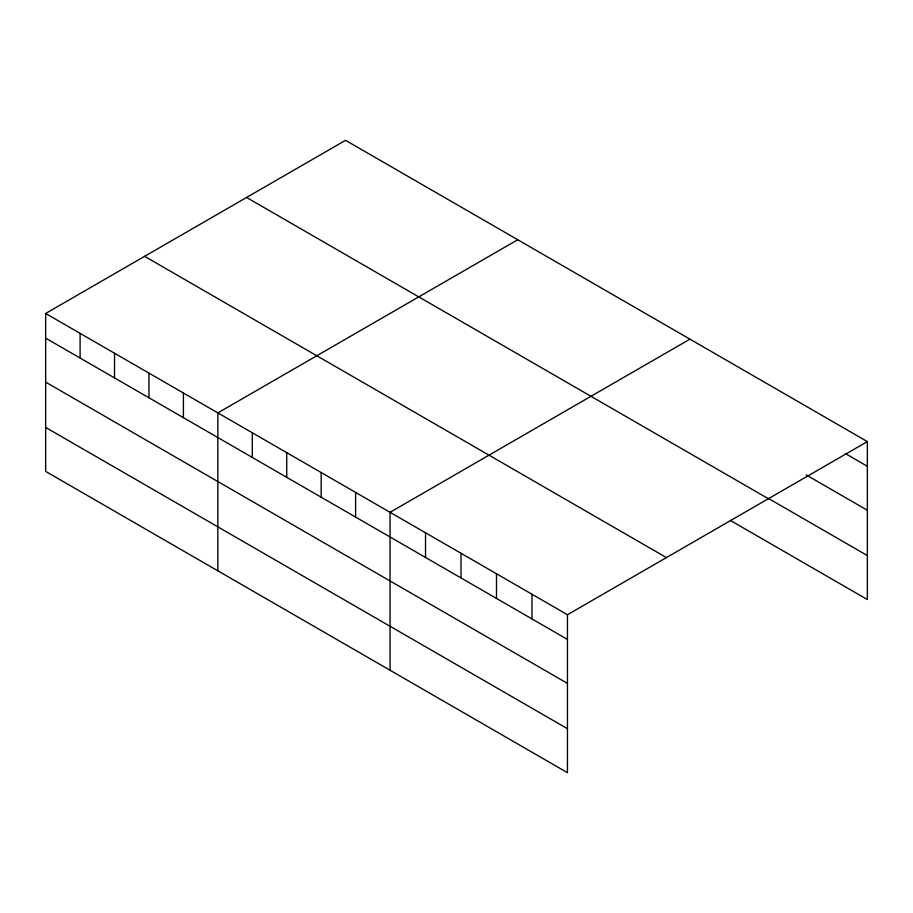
<?xml version="1.0" encoding="UTF-8"?>
<svg xmlns="http://www.w3.org/2000/svg" width="913" height="913" viewBox="0 0 913 913"><rect width="100%" height="100%" fill="white"/><g stroke="black" fill="none" stroke-linecap="round" stroke-linejoin="round"><path stroke-width="1.37" d="M45.65 313.467L567.452 614.734L567.452 772.672L45.65 471.405L45.65 313.467L345.548 140.328L867.35 441.595L867.35 599.533L730.309 520.41M517.739 239.742L217.842 412.893L217.842 570.819M689.931 339.168L390.045 512.307L390.045 670.245M567.452 614.734L867.35 441.595M845.324 453.544L867.35 466.269M806.168 474.92L867.35 510.241M768.244 498.327L867.35 555.549M246.578 197.47L768.381 498.726M144.619 256.336L666.422 557.603M45.65 338.141L567.452 639.408M45.65 382.125L567.452 683.38M45.65 427.432L567.452 728.688M531.971 594.249L531.971 618.923M496.489 573.763L496.489 598.437M461.008 553.278L461.008 577.952M425.526 532.793L425.526 557.466M355.602 492.427L355.602 517.089M321.159 472.535L321.159 497.208M286.728 452.654L286.728 477.328M252.285 432.773L252.285 457.447M183.41 393.001L183.41 417.675M148.967 373.12L148.967 397.794M114.524 353.24L114.524 377.914M80.093 333.359L80.093 358.022"/></g></svg>
